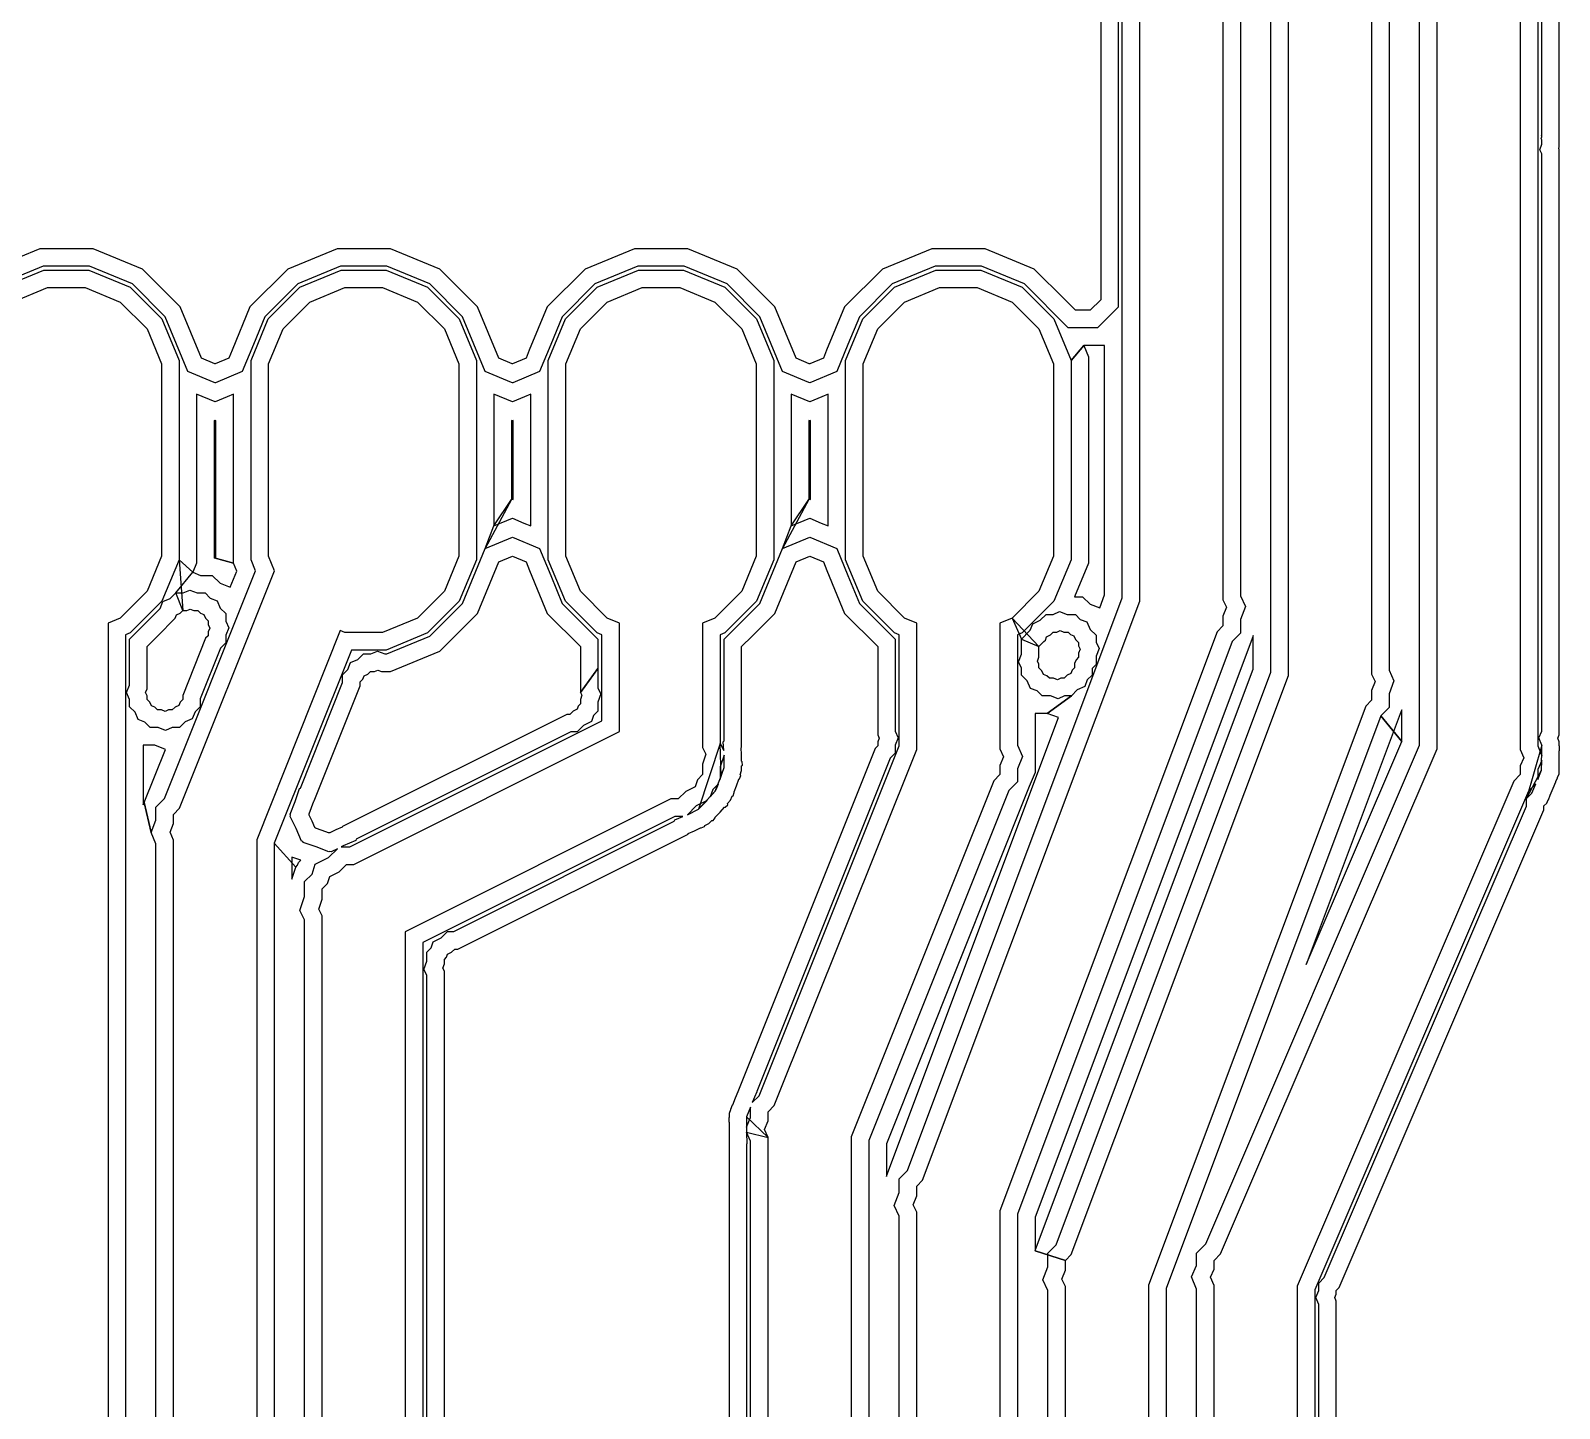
# Model space of a CAD drawing. Extents: x -122 to 0, y 0 to 97.
# Drawn here: x -60.63 to -47.57, y 27.46 to 39.23 of the extents above; entities that cross this region are included whole.
import ezdxf

# ---------------------------------------------------------------- set-up
doc = ezdxf.new("R2010")
doc.units = 0
doc.layers.add('milling', color=1, linetype='CONTINUOUS')

msp = doc.modelspace()

# ---------------------------------------------------------------- linework, layer by layer
at = {"layer": 'milling'}
for p, q in [((-48.7655, 33.1236), (-48.7655, 50.0613)), ((-48.6155, 33.0931), (-48.6155, 50.0919)), ((-47.9044, 50.0964), (-47.9044, 33.0885)), ((-47.7544, 50.0676), (-47.7544, 33.1173)), ((-47.7211, 38.3373), (-47.7211, 49.9408)), ((-47.5711, 38.2356), (-47.5711, 49.9717)), ((-50.0355, 33.7466), (-50.0355, 49.4106)), ((-49.8855, 33.7195), (-49.8855, 49.446)), ((-49.1744, 49.4723), (-49.1744, 33.7321)), ((-49.0244, 49.4479), (-49.0244, 33.7644)), ((-51.1555, 34.3545), (-51.1555, 48.7476)), ((-50.4444, 48.7476), (-50.4444, 34.3671)), ((-51.3055, 34.3816), (-51.3055, 48.6855)), ((-50.2944, 48.6855), (-50.2944, 34.3994)), ((-51.4887, 48.4833), (-51.4887, 36.9293)), ((-51.3387, 48.4211), (-51.3387, 36.8672)), ((-47.7265, 38.3078), (-47.7211, 38.3207)), ((-47.7211, 38.2948), (-47.7265, 38.3078)), ((-47.7218, 38.3366), (-47.7211, 38.3373)), ((-47.7211, 38.327), (-47.7218, 38.3366)), ((-47.7211, 38.3207), (-47.7211, 38.327)), ((-47.7211, 38.2601), (-47.7211, 38.2948)), ((-47.7378, 38.2102), (-47.7211, 38.2601)), ((-47.7211, 38.1768), (-47.7378, 38.2102)), ((-47.7211, 33.244), (-47.7211, 38.1768)), ((-47.5758, 38.2216), (-47.5711, 38.2356)), ((-47.5711, 38.2123), (-47.5758, 38.2216)), ((-47.5711, 33.2131), (-47.5711, 38.2123)), ((-60.5528, 37.3663), (-60.974, 37.1919)), ((-60.097, 37.3663), (-60.5528, 37.3663)), ((-59.6758, 37.1919), (-60.097, 37.3663)), ((-58.0128, 37.3663), (-58.434, 37.1919)), ((-57.557, 37.3663), (-58.0128, 37.3663)), ((-57.1358, 37.1919), (-57.557, 37.3663)), ((-55.4728, 37.3663), (-55.894, 37.1919)), ((-55.017, 37.3663), (-55.4728, 37.3663)), ((-54.5958, 37.1919), (-55.017, 37.3663)), ((-52.9328, 37.3663), (-53.354, 37.1919)), ((-52.4771, 37.3663), (-52.9328, 37.3663)), ((-52.0558, 37.1919), (-52.4771, 37.3663)), ((-60.5229, 37.2163), (-60.8891, 37.0647)), ((-60.8703, 37.0365), (-60.5165, 37.1831)), ((-60.1269, 37.2163), (-60.5229, 37.2163)), ((-60.5165, 37.1831), (-60.1334, 37.1831)), ((-60.1334, 37.1831), (-59.7796, 37.0365)), ((-59.7607, 37.0647), (-60.1269, 37.2163)), ((-59.3533, 36.8694), (-59.6758, 37.1919)), ((-58.434, 37.1919), (-58.7565, 36.8694)), ((-57.9829, 37.2163), (-58.3491, 37.0646)), ((-58.3303, 37.0365), (-57.9765, 37.1831)), ((-57.5869, 37.2163), (-57.9829, 37.2163)), ((-57.9765, 37.1831), (-57.5934, 37.1831)), ((-57.5934, 37.1831), (-57.2396, 37.0365)), ((-57.2207, 37.0646), (-57.5869, 37.2163)), ((-56.8133, 36.8694), (-57.1358, 37.1919)), ((-55.894, 37.1919), (-56.2165, 36.8694)), ((-55.4429, 37.2163), (-55.8091, 37.0646)), ((-55.7903, 37.0365), (-55.4365, 37.1831)), ((-55.0469, 37.2163), (-55.4429, 37.2163)), ((-55.4365, 37.1831), (-55.0534, 37.1831)), ((-55.0534, 37.1831), (-54.6996, 37.0365)), ((-54.6807, 37.0646), (-55.0469, 37.2163)), ((-54.2733, 36.8694), (-54.5958, 37.1919)), ((-53.354, 37.1919), (-53.6765, 36.8694)), ((-52.9029, 37.2163), (-53.2691, 37.0646)), ((-53.2503, 37.0365), (-52.8965, 37.1831)), ((-52.5069, 37.2163), (-52.9029, 37.2163)), ((-52.8965, 37.1831), (-52.5134, 37.1831)), ((-52.5134, 37.1831), (-52.1596, 37.0365)), ((-52.1407, 37.0646), (-52.5069, 37.2163)), ((-51.7934, 36.9294), (-52.0558, 37.1919)), ((-60.7854, 36.9094), (-60.4867, 37.0331)), ((-60.4867, 37.0331), (-60.1632, 37.0331)), ((-60.1632, 37.0331), (-59.8645, 36.9094)), ((-59.7796, 37.0365), (-59.5088, 36.7657)), ((-59.4806, 36.7845), (-59.7607, 37.0647)), ((-58.3491, 37.0646), (-58.6292, 36.7846)), ((-58.6011, 36.7657), (-58.3303, 37.0365)), ((-58.2454, 36.9094), (-57.9467, 37.0331)), ((-57.9467, 37.0331), (-57.6232, 37.0331)), ((-57.6232, 37.0331), (-57.3245, 36.9094)), ((-57.2396, 37.0365), (-56.9688, 36.7657)), ((-56.9406, 36.7845), (-57.2207, 37.0646)), ((-55.8091, 37.0646), (-56.0892, 36.7845)), ((-56.0611, 36.7657), (-55.7903, 37.0365)), ((-55.7054, 36.9094), (-55.4067, 37.0331)), ((-55.4067, 37.0331), (-55.0832, 37.0331)), ((-55.0832, 37.0331), (-54.7845, 36.9094)), ((-54.6996, 37.0365), (-54.4288, 36.7657)), ((-54.4006, 36.7845), (-54.6807, 37.0646)), ((-53.2691, 37.0646), (-53.5492, 36.7845)), ((-53.5211, 36.7657), (-53.2503, 37.0365)), ((-53.1654, 36.9094), (-52.8667, 37.0331)), ((-52.8667, 37.0331), (-52.5432, 37.0331)), ((-52.5432, 37.0331), (-52.2445, 36.9094)), ((-52.1596, 37.0365), (-51.8888, 36.7657)), ((-51.7664, 36.6901), (-52.1407, 37.0646)), ((-59.8645, 36.9094), (-59.6359, 36.6808)), ((-59.1715, 36.4302), (-59.3533, 36.8694)), ((-58.7565, 36.8694), (-58.9101, 36.4984)), ((-58.474, 36.6808), (-58.2454, 36.9094)), ((-57.3245, 36.9094), (-57.0959, 36.6808)), ((-56.6315, 36.4302), (-56.8133, 36.8694)), ((-56.2165, 36.8694), (-56.3701, 36.4984)), ((-55.934, 36.6808), (-55.7054, 36.9094)), ((-54.7845, 36.9094), (-54.5559, 36.6808)), ((-54.0915, 36.4302), (-54.2733, 36.8694)), ((-53.6765, 36.8694), (-53.8301, 36.4984)), ((-53.394, 36.6808), (-53.1654, 36.9094)), ((-52.2445, 36.9094), (-52.0159, 36.6808)), ((-51.7934, 36.9293), (-51.7934, 36.9294)), ((-51.7042, 36.8401), (-51.7934, 36.9293)), ((-51.5779, 36.8401), (-51.7042, 36.8401)), ((-51.4887, 36.9293), (-51.5779, 36.8401)), ((-51.3387, 36.8671), (-51.5133, 36.6927)), ((-51.3387, 36.8672), (-51.3387, 36.8671)), ((-59.5088, 36.7657), (-59.3622, 36.4119)), ((-59.2863, 36.3154), (-59.4806, 36.7845)), ((-58.7477, 36.4119), (-58.6011, 36.7657)), ((-58.6292, 36.7846), (-58.7276, 36.5469)), ((-56.9688, 36.7657), (-56.8222, 36.4119)), ((-56.7463, 36.3154), (-56.9406, 36.7845)), ((-56.2077, 36.4119), (-56.0611, 36.7657)), ((-56.0892, 36.7845), (-56.1876, 36.5469)), ((-54.4288, 36.7657), (-54.2822, 36.4119)), ((-54.2063, 36.3154), (-54.4006, 36.7845)), ((-53.6677, 36.4119), (-53.5211, 36.7657)), ((-53.5492, 36.7845), (-53.6476, 36.5469)), ((-51.8888, 36.7657), (-51.7422, 36.4119)), ((-59.6359, 36.6808), (-59.5122, 36.3821)), ((-58.5977, 36.3821), (-58.474, 36.6808)), ((-57.0959, 36.6808), (-56.9722, 36.3821)), ((-56.0577, 36.3821), (-55.934, 36.6808)), ((-54.5559, 36.6808), (-54.4322, 36.3821)), ((-53.5177, 36.3821), (-53.394, 36.6808)), ((-52.0159, 36.6808), (-51.8922, 36.3821)), ((-51.7663, 36.6901), (-51.7664, 36.6901)), ((-51.5158, 36.6901), (-51.7663, 36.6901)), ((-51.5133, 36.6927), (-51.5158, 36.6901)), ((-58.9101, 36.4984), (-58.9382, 36.4302)), ((-58.7276, 36.5469), (-58.8234, 36.3154)), ((-56.3701, 36.4984), (-56.3982, 36.4302)), ((-56.1876, 36.5469), (-56.2834, 36.3154)), ((-53.8301, 36.4984), (-53.8582, 36.4302)), ((-53.6476, 36.5469), (-53.7434, 36.3154)), ((-51.7422, 36.4119), (-51.633, 36.5401)), ((-51.633, 36.5401), (-51.7422, 36.4119)), ((-51.633, 36.5401), (-51.5922, 36.4417)), ((-51.4555, 36.5401), (-51.633, 36.5401)), ((-51.5922, 36.4417), (-51.5922, 34.6782)), ((-51.4555, 34.4088), (-51.4555, 36.5401)), ((-59.5122, 36.3821), (-59.5122, 34.7378)), ((-59.3622, 36.4119), (-59.3622, 34.708)), ((-59.0611, 36.2222), (-59.2863, 36.3154)), ((-59.058, 36.3833), (-59.1715, 36.4302)), ((-59.0548, 36.382), (-59.058, 36.3833)), ((-59.0536, 36.3826), (-59.0548, 36.382)), ((-58.9382, 36.4302), (-59.0536, 36.3826)), ((-58.8234, 36.3154), (-59.0523, 36.2207)), ((-58.7477, 34.708), (-58.7477, 36.4119)), ((-58.5977, 34.7378), (-58.5977, 36.3821)), ((-56.9722, 36.3821), (-56.9722, 34.7378)), ((-56.8222, 36.4119), (-56.8222, 34.708)), ((-56.5211, 36.2222), (-56.7463, 36.3154)), ((-56.518, 36.3833), (-56.6315, 36.4302)), ((-56.5148, 36.382), (-56.518, 36.3833)), ((-56.5136, 36.3826), (-56.5148, 36.382)), ((-56.3982, 36.4302), (-56.5136, 36.3826)), ((-56.2834, 36.3154), (-56.5123, 36.2207)), ((-56.2077, 34.708), (-56.2077, 36.4119)), ((-56.0577, 34.7378), (-56.0577, 36.3821)), ((-54.4322, 36.3821), (-54.4322, 34.7378)), ((-54.2822, 36.4119), (-54.2822, 34.708)), ((-53.981, 36.2222), (-54.2063, 36.3154)), ((-53.978, 36.3833), (-54.0915, 36.4302)), ((-53.9748, 36.382), (-53.978, 36.3833)), ((-53.9736, 36.3826), (-53.9748, 36.382)), ((-53.8582, 36.4302), (-53.9736, 36.3826)), ((-53.7434, 36.3154), (-53.9723, 36.2207)), ((-53.6677, 34.708), (-53.6677, 36.4119)), ((-53.5177, 34.7378), (-53.5177, 36.3821)), ((-51.8922, 36.3821), (-51.8922, 34.7378)), ((-51.7422, 36.4119), (-51.7422, 34.708)), ((-59.0548, 36.2196), (-59.0611, 36.2222)), ((-59.0523, 36.2207), (-59.0548, 36.2196)), ((-56.5148, 36.2196), (-56.5211, 36.2222)), ((-56.5123, 36.2207), (-56.5148, 36.2196)), ((-53.9748, 36.2196), (-53.981, 36.2222)), ((-53.9723, 36.2207), (-53.9748, 36.2196)), ((-59.0549, 36.0572), (-59.2122, 36.1224)), ((-59.2122, 36.1224), (-59.2122, 34.6782)), ((-59.0548, 36.0573), (-59.0549, 36.0572)), ((-59.0547, 36.0572), (-59.0548, 36.0573)), ((-58.9507, 36.1004), (-59.0547, 36.0572)), ((-58.8977, 36.1223), (-58.9507, 36.1004)), ((-58.8977, 34.6782), (-58.8977, 36.1223)), ((-56.5149, 36.0572), (-56.6722, 36.1224)), ((-56.6722, 36.1224), (-56.6722, 34.9974)), ((-56.5148, 36.0572), (-56.5149, 36.0572)), ((-56.5147, 36.0572), (-56.5148, 36.0572)), ((-56.4107, 36.1004), (-56.5147, 36.0572)), ((-56.3577, 36.1223), (-56.4107, 36.1004)), ((-56.3577, 34.9975), (-56.3577, 36.1223)), ((-53.9749, 36.0572), (-54.1322, 36.1224)), ((-54.1322, 36.1224), (-54.1322, 34.9974)), ((-53.9748, 36.0572), (-53.9749, 36.0572)), ((-53.9747, 36.0572), (-53.9748, 36.0572)), ((-53.8707, 36.1004), (-53.9747, 36.0572)), ((-53.8177, 36.1223), (-53.8707, 36.1004)), ((-53.8177, 34.9975), (-53.8177, 36.1223)), ((-59.0549, 35.8949), (-59.0622, 35.898)), ((-59.0622, 35.898), (-59.0622, 34.725)), ((-59.0548, 35.895), (-59.0549, 35.8949)), ((-59.0547, 35.8949), (-59.0548, 35.895)), ((-59.0477, 35.8979), (-59.0547, 35.8949)), ((-59.0477, 34.725), (-59.0477, 35.8979)), ((-56.5149, 35.8949), (-56.5222, 35.898)), ((-56.5222, 35.898), (-56.5222, 35.2218)), ((-56.5148, 35.8949), (-56.5149, 35.8949)), ((-56.5147, 35.8949), (-56.5148, 35.8949)), ((-56.5077, 35.8979), (-56.5147, 35.8949)), ((-56.5077, 35.2219), (-56.5077, 35.8979)), ((-53.9749, 35.8949), (-53.9822, 35.898)), ((-53.9822, 35.898), (-53.9822, 35.2218)), ((-53.9748, 35.8949), (-53.9749, 35.8949)), ((-53.9747, 35.8949), (-53.9748, 35.8949)), ((-53.9677, 35.8979), (-53.9747, 35.8949)), ((-53.9677, 35.2219), (-53.9677, 35.8979)), ((-56.5222, 35.2218), (-56.7463, 34.8044)), ((-56.6722, 34.9974), (-56.5222, 35.2218)), ((-56.5222, 35.2218), (-56.5149, 35.2249)), ((-56.5222, 35.2218), (-56.5222, 35.2218)), ((-56.5149, 35.2249), (-56.5148, 35.2249)), ((-56.5148, 35.2249), (-56.5147, 35.2249)), ((-56.5147, 35.2249), (-56.5077, 35.2219)), ((-53.9822, 35.2218), (-54.2063, 34.8044)), ((-54.1322, 34.9974), (-53.9822, 35.2218)), ((-53.9822, 35.2218), (-53.9749, 35.2249)), ((-53.9822, 35.2218), (-53.9822, 35.2218)), ((-53.9749, 35.2249), (-53.9748, 35.2248)), ((-53.9748, 35.2248), (-53.9747, 35.2249)), ((-53.9747, 35.2249), (-53.9677, 35.2219)), ((-56.6722, 34.9974), (-56.5149, 35.0626)), ((-56.5149, 35.0626), (-56.5148, 35.0626)), ((-56.5148, 35.0626), (-56.5147, 35.0626)), ((-56.5147, 35.0626), (-56.4161, 35.0217)), ((-56.4161, 35.0217), (-56.3577, 34.9975)), ((-54.1322, 34.9974), (-53.9749, 35.0626)), ((-53.9749, 35.0626), (-53.9748, 35.0625)), ((-53.9748, 35.0625), (-53.9747, 35.0626)), ((-53.9747, 35.0626), (-53.8761, 35.0217)), ((-53.8761, 35.0217), (-53.8177, 34.9975)), ((-56.7463, 34.8044), (-56.6722, 34.9974)), ((-56.7463, 34.8044), (-56.5149, 34.9002)), ((-56.5149, 34.9002), (-56.2834, 34.8044)), ((-54.2063, 34.8044), (-54.1322, 34.9974)), ((-54.2063, 34.8044), (-53.9749, 34.9002)), ((-53.9749, 34.9002), (-53.7434, 34.8044)), ((-56.9406, 34.3353), (-56.7463, 34.8044)), ((-56.2834, 34.8044), (-56.1876, 34.5729)), ((-54.4005, 34.3353), (-54.2063, 34.8044)), ((-53.7434, 34.8044), (-53.6476, 34.5729)), ((-59.5122, 34.7378), (-59.6359, 34.4391)), ((-59.3622, 34.708), (-59.5088, 34.3542)), ((-59.4857, 32.6691), (-58.7082, 34.6129)), ((-59.3622, 34.708), (-59.3288, 34.275)), ((-59.2442, 34.6012), (-59.3622, 34.708)), ((-59.358, 32.5848), (-58.5463, 34.6139)), ((-59.2122, 34.6782), (-59.2442, 34.6012)), ((-58.8977, 34.6782), (-59.0622, 34.725)), ((-59.0622, 34.725), (-59.0477, 34.725)), ((-59.0622, 34.725), (-58.8977, 34.6782)), ((-58.8702, 34.6119), (-58.8977, 34.6782)), ((-58.8977, 34.6782), (-58.8977, 34.6782)), ((-58.7082, 34.6129), (-58.7477, 34.708)), ((-58.5463, 34.6139), (-58.5977, 34.7378)), ((-56.9722, 34.7378), (-57.0959, 34.4391)), ((-56.8222, 34.708), (-56.9688, 34.3542)), ((-56.8133, 34.2504), (-56.6315, 34.6896)), ((-56.6315, 34.6896), (-56.5149, 34.7378)), ((-56.5149, 34.7378), (-56.3982, 34.6896)), ((-56.3982, 34.6896), (-56.3685, 34.6177)), ((-56.3685, 34.6177), (-56.2164, 34.2503)), ((-56.0611, 34.3542), (-56.2077, 34.708)), ((-55.934, 34.4391), (-56.0577, 34.7378)), ((-54.4322, 34.7378), (-54.5559, 34.4391)), ((-54.2822, 34.708), (-54.4288, 34.3542)), ((-54.2733, 34.2504), (-54.0915, 34.6896)), ((-54.0915, 34.6896), (-53.9749, 34.7378)), ((-53.9749, 34.7378), (-53.8582, 34.6896)), ((-53.8582, 34.6896), (-53.8285, 34.6177)), ((-53.8285, 34.6177), (-53.6765, 34.2504)), ((-53.5211, 34.3542), (-53.6677, 34.708)), ((-53.6677, 34.708), (-53.6677, 34.708)), ((-53.394, 34.4391), (-53.5177, 34.7378)), ((-51.8922, 34.7378), (-52.0159, 34.4391)), ((-51.7422, 34.708), (-51.8888, 34.3542)), ((-51.5922, 34.6782), (-51.7113, 34.3909)), ((-59.3909, 34.425), (-59.2442, 34.6012)), ((-59.2442, 34.6012), (-59.1786, 34.575)), ((-59.1786, 34.575), (-59.0783, 34.575)), ((-59.0783, 34.575), (-59.0116, 34.5082)), ((-59.0116, 34.5082), (-58.9254, 34.4737)), ((-58.9254, 34.4737), (-58.8702, 34.6119)), ((-56.1876, 34.5729), (-56.0892, 34.3352)), ((-53.6476, 34.5729), (-53.5492, 34.3352)), ((-59.6359, 34.4391), (-59.8645, 34.2105)), ((-59.5088, 34.3542), (-59.7796, 34.0834)), ((-59.5233, 34.2925), (-59.4999, 34.3512)), ((-59.4999, 34.3512), (-59.4382, 34.3776)), ((-59.4382, 34.3776), (-59.3909, 34.425)), ((-59.3288, 34.275), (-59.3909, 34.425)), ((-59.3909, 34.425), (-59.3277, 34.425)), ((-59.3909, 34.425), (-59.3909, 34.425)), ((-59.3277, 34.425), (-59.2697, 34.4499)), ((-59.2697, 34.4499), (-59.2074, 34.425)), ((-59.2074, 34.425), (-59.1404, 34.425)), ((-59.1404, 34.425), (-59.0958, 34.3803)), ((-59.0958, 34.3803), (-59.0371, 34.3569)), ((-59.0371, 34.3569), (-59.0107, 34.2952)), ((-57.0959, 34.4391), (-57.3245, 34.2105)), ((-56.9688, 34.3542), (-57.2396, 34.0834)), ((-55.7903, 34.0834), (-56.0611, 34.3542)), ((-55.7054, 34.2105), (-55.934, 34.4391)), ((-54.5559, 34.4391), (-54.7845, 34.2105)), ((-54.4288, 34.3542), (-54.6996, 34.0834)), ((-53.2503, 34.0834), (-53.5211, 34.3542)), ((-53.1654, 34.2105), (-53.394, 34.4391)), ((-53.1398, 29.4901), (-51.3055, 34.3816)), ((-53.0108, 29.4069), (-51.1555, 34.3545)), ((-52.0159, 34.4391), (-52.2445, 34.2105)), ((-51.8888, 34.3542), (-52.1596, 34.0834)), ((-51.7113, 34.3909), (-51.6433, 34.391)), ((-51.6433, 34.391), (-51.5799, 34.3277)), ((-51.4975, 34.2968), (-51.4555, 34.4088)), ((-50.4444, 34.3671), (-50.4153, 34.3031)), ((-50.2944, 34.3994), (-50.2531, 34.3086)), ((-59.609, 34.2069), (-59.5233, 34.2925)), ((-59.3955, 34.2083), (-59.3837, 34.2378)), ((-59.3837, 34.2378), (-59.3527, 34.251)), ((-59.3527, 34.251), (-59.3288, 34.275)), ((-59.3288, 34.275), (-59.2968, 34.275)), ((-59.2968, 34.275), (-59.2677, 34.2875)), ((-59.2677, 34.2875), (-59.2364, 34.275)), ((-59.2364, 34.275), (-59.2025, 34.275)), ((-59.2025, 34.275), (-59.18, 34.2524)), ((-59.18, 34.2524), (-59.1505, 34.2407)), ((-59.1505, 34.2407), (-59.1373, 34.2097)), ((-59.0107, 34.2952), (-58.9633, 34.2479)), ((-58.9633, 34.2479), (-58.9633, 34.1847)), ((-57.2207, 34.0552), (-56.9406, 34.3353)), ((-57.1358, 33.9279), (-56.8133, 34.2504)), ((-56.2164, 34.2503), (-55.9337, 33.9677)), ((-56.0892, 34.3352), (-55.7837, 34.0298)), ((-54.529, 34.2069), (-54.4005, 34.3353)), ((-54.4669, 34.0569), (-54.2733, 34.2504)), ((-53.6765, 34.2504), (-53.3937, 33.9677)), ((-53.5492, 34.3352), (-53.2437, 34.0298)), ((-52.0053, 34.1908), (-51.9558, 34.2405)), ((-51.9558, 34.2405), (-51.8959, 34.2406)), ((-51.8959, 34.2406), (-51.8414, 34.2654)), ((-51.8414, 34.2654), (-51.7756, 34.2408)), ((-51.7756, 34.2408), (-51.7052, 34.2409)), ((-51.7052, 34.2409), (-51.6628, 34.1986)), ((-51.5799, 34.3277), (-51.4975, 34.2968)), ((-50.4153, 34.3031), (-50.4444, 34.2254)), ((-50.4444, 34.2254), (-50.4444, 34.1426)), ((-50.2531, 34.3086), (-50.2944, 34.1984)), ((-59.8645, 34.2105), (-59.9694, 34.1671)), ((-59.9694, 34.1671), (-59.9694, 18.9026)), ((-59.7861, 34.0298), (-59.609, 34.2069)), ((-59.5469, 34.0569), (-59.3955, 34.2083)), ((-59.1373, 34.2097), (-59.1133, 34.1858)), ((-59.1133, 34.1858), (-59.1133, 34.1538)), ((-59.1133, 34.1538), (-59.1008, 34.1247)), ((-59.1008, 34.1247), (-59.1133, 34.0934)), ((-59.1133, 34.0934), (-59.1133, 34.0595)), ((-58.9633, 34.1847), (-58.9384, 34.1267)), ((-58.9384, 34.1267), (-58.9633, 34.0644)), ((-57.9849, 34.1027), (-58.6994, 32.3164)), ((-57.9467, 34.0868), (-57.9849, 34.1027)), ((-57.3245, 34.2105), (-57.6232, 34.0868)), ((-55.6005, 34.1671), (-55.7054, 34.2105)), ((-55.6005, 33.2397), (-55.6005, 34.1671)), ((-54.7845, 34.2105), (-54.8894, 34.1671)), ((-54.8894, 34.1671), (-54.8894, 33.1039)), ((-54.7061, 34.0298), (-54.529, 34.2069)), ((-53.0605, 34.1671), (-53.1654, 34.2105)), ((-53.0605, 33.0885), (-53.0605, 34.1671)), ((-52.2445, 34.2105), (-52.3494, 34.1671)), ((-52.3494, 34.1671), (-52.3494, 33.093)), ((-50.4941, 34.093), (-52.3494, 29.1454)), ((-52.2445, 34.2105), (-52.1663, 34.0294)), ((-52.0162, 33.9675), (-52.2445, 34.2105)), ((-52.1661, 34.0298), (-52.0956, 34.1002)), ((-52.0956, 34.1002), (-52.0903, 34.1056)), ((-52.0903, 34.1056), (-52.0693, 34.1617)), ((-52.0693, 34.1617), (-52.0053, 34.1908)), ((-51.9183, 34.0656), (-51.8934, 34.0906)), ((-51.8934, 34.0906), (-51.8633, 34.0906)), ((-51.8633, 34.0906), (-51.8358, 34.1032)), ((-51.8358, 34.1032), (-51.8025, 34.0907)), ((-51.8025, 34.0907), (-51.7671, 34.0908)), ((-51.7671, 34.0908), (-51.7458, 34.0695)), ((-51.6628, 34.1986), (-51.6067, 34.1776)), ((-51.6067, 34.1776), (-51.5776, 34.1136)), ((-51.5776, 34.1136), (-51.5279, 34.0641)), ((-50.4444, 34.1426), (-50.4941, 34.093)), ((-50.2944, 34.1984), (-50.2944, 34.0805)), ((-59.7796, 34.0834), (-59.8194, 34.067)), ((-59.8194, 34.067), (-59.8194, 20.9888)), ((-59.7861, 33.6357), (-59.7861, 34.0298)), ((-59.6361, 33.9677), (-59.5469, 34.0569)), ((-59.6361, 33.6067), (-59.6361, 33.9677)), ((-59.1359, 34.037), (-59.3314, 33.5481)), ((-59.1133, 34.0595), (-59.1359, 34.037)), ((-58.9633, 33.9974), (-59.008, 33.9528)), ((-58.9633, 34.0644), (-58.9633, 33.9974)), ((-57.6232, 34.0868), (-57.9467, 34.0868)), ((-57.2396, 34.0834), (-57.5934, 33.9368)), ((-57.5869, 33.9035), (-57.2207, 34.0552)), ((-55.9337, 33.9677), (-55.9337, 33.8414)), ((-55.7505, 34.067), (-55.7903, 34.0834)), ((-55.7837, 34.0298), (-55.7837, 33.7793)), ((-55.7505, 33.3324), (-55.7505, 34.067)), ((-54.6996, 34.0834), (-54.7394, 34.067)), ((-54.7394, 34.067), (-54.7394, 33.1393)), ((-54.7061, 33.1621), (-54.7061, 34.0298)), ((-54.5561, 33.9677), (-54.4669, 34.0569)), ((-54.5561, 33.1061), (-54.5561, 33.9677)), ((-53.3937, 33.9677), (-53.3937, 33.8414)), ((-53.2105, 34.067), (-53.2503, 34.0834)), ((-53.2437, 34.0298), (-53.2437, 33.7793)), ((-53.2105, 33.1173), (-53.2105, 34.067)), ((-52.1596, 34.0834), (-52.1994, 34.067)), ((-52.1994, 34.067), (-52.1994, 33.1237)), ((-50.3651, 34.0098), (-52.1994, 29.1183)), ((-52.1663, 34.0294), (-52.1661, 34.0296)), ((-52.1661, 33.9047), (-52.1663, 34.0294)), ((-52.1663, 34.0294), (-52.0162, 33.9675)), ((-52.1661, 34.0296), (-52.1661, 34.0298)), ((-50.1904, 34.0485), (-52.0494, 29.0911)), ((-52.0162, 33.9675), (-52.0161, 33.9676)), ((-52.0161, 33.905), (-52.0162, 33.9675)), ((-52.0162, 33.9675), (-52.0162, 33.9675)), ((-52.0161, 33.9677), (-51.9746, 34.0091)), ((-52.0161, 33.9676), (-52.0161, 33.9677)), ((-51.9746, 34.0091), (-51.9612, 34.0226)), ((-51.9612, 34.0226), (-51.9506, 34.0509)), ((-51.9506, 34.0509), (-51.9183, 34.0656)), ((-51.7458, 34.0695), (-51.7175, 34.0589)), ((-51.7175, 34.0589), (-51.7028, 34.0266)), ((-51.7028, 34.0266), (-51.6778, 34.0017)), ((-51.6778, 34.0017), (-51.6778, 33.9716)), ((-51.6778, 33.9716), (-51.6652, 33.9441)), ((-51.5279, 34.0641), (-51.5278, 34.0042)), ((-51.5278, 34.0042), (-51.503, 33.9497)), ((-50.2944, 34.0805), (-50.3651, 34.0098)), ((-50.1855, 34.0605), (-50.1904, 34.0485)), ((-50.1855, 33.7738), (-50.1855, 34.0605)), ((-59.008, 33.9528), (-59.1814, 33.5192)), ((-57.8897, 33.9368), (-58.5494, 32.2876)), ((-57.9201, 33.7711), (-57.8967, 33.8297)), ((-57.8967, 33.8297), (-57.8351, 33.856)), ((-57.5934, 33.9368), (-57.8897, 33.9368)), ((-57.8351, 33.856), (-57.7877, 33.9035)), ((-57.7877, 33.9035), (-57.7244, 33.9035)), ((-57.7244, 33.9035), (-57.6665, 33.9284)), ((-57.6665, 33.9284), (-57.6043, 33.9035)), ((-57.6043, 33.9035), (-57.5869, 33.9035)), ((-57.557, 33.7535), (-57.1358, 33.9279)), ((-55.9337, 33.8414), (-55.9337, 33.5756)), ((-53.3937, 33.8414), (-53.3937, 33.213)), ((-52.1908, 33.837), (-52.1661, 33.903)), ((-52.1661, 33.7828), (-52.1908, 33.837)), ((-52.1661, 33.903), (-52.1661, 33.9047)), ((-52.0286, 33.8426), (-52.0161, 33.876)), ((-52.0161, 33.8152), (-52.0286, 33.8426)), ((-52.0161, 33.876), (-52.0161, 33.905)), ((-51.6989, 33.8541), (-51.7114, 33.8207)), ((-51.6776, 33.8754), (-51.6989, 33.8541)), ((-51.6652, 33.9441), (-51.6777, 33.9108)), ((-51.6777, 33.9108), (-51.6776, 33.8754)), ((-51.503, 33.9497), (-51.5276, 33.8839)), ((-51.5276, 33.8839), (-51.5275, 33.8135)), ((-57.9648, 33.7264), (-57.9201, 33.7711)), ((-57.9648, 33.6593), (-57.9648, 33.7264)), ((-57.7922, 33.6868), (-57.7805, 33.7163)), ((-57.7805, 33.7163), (-57.7496, 33.7295)), ((-57.7496, 33.7295), (-57.7256, 33.7535)), ((-57.7256, 33.7535), (-57.6935, 33.7535)), ((-57.6935, 33.7535), (-57.6645, 33.766)), ((-57.6645, 33.766), (-57.6333, 33.7535)), ((-57.6333, 33.7535), (-57.557, 33.7535)), ((-55.7837, 33.7793), (-55.9337, 33.5756)), ((-55.9337, 33.5756), (-55.7837, 33.7793)), ((-55.7837, 33.7793), (-55.7837, 33.6111)), ((-53.2437, 33.7793), (-53.2437, 33.2439)), ((-52.1661, 33.7231), (-52.1661, 33.7828)), ((-52.1163, 33.6734), (-52.1661, 33.7231)), ((-52.0445, 28.8164), (-50.1855, 33.7738)), ((-52.0161, 33.7852), (-52.0161, 33.8152)), ((-51.991, 33.7602), (-52.0161, 33.7852)), ((-51.9763, 33.7278), (-51.991, 33.7602)), ((-51.9481, 33.7173), (-51.9763, 33.7278)), ((-51.9269, 33.696), (-51.9481, 33.7173)), ((-51.8697, 28.8551), (-50.0355, 33.7466)), ((-51.7756, 33.7211), (-51.8006, 33.696)), ((-51.7432, 33.7358), (-51.7756, 33.7211)), ((-51.7327, 33.764), (-51.7432, 33.7358)), ((-51.7408, 28.7719), (-49.8855, 33.7195)), ((-51.7114, 33.7852), (-51.7327, 33.764)), ((-51.7114, 33.8207), (-51.7114, 33.7852)), ((-51.5614, 33.7231), (-51.6036, 33.681)), ((-51.5275, 33.8135), (-51.5614, 33.7795)), ((-51.5614, 33.7795), (-51.5614, 33.7231)), ((-49.1744, 33.7321), (-49.1453, 33.6681)), ((-49.0244, 33.7644), (-48.9831, 33.6736)), ((-59.811, 33.5734), (-59.7861, 33.6357)), ((-59.7861, 33.5154), (-59.811, 33.5734)), ((-59.6486, 33.5754), (-59.6361, 33.6067)), ((-59.6361, 33.5463), (-59.6486, 33.5754)), ((-58.3253, 32.7581), (-57.9648, 33.6593)), ((-58.2072, 32.6494), (-57.8148, 33.6304)), ((-57.8148, 33.6643), (-57.7922, 33.6868)), ((-57.8148, 33.6304), (-57.8148, 33.6643)), ((-55.9337, 33.5756), (-55.9216, 33.5515)), ((-55.7837, 33.6111), (-55.7596, 33.563)), ((-52.0871, 33.6091), (-52.1163, 33.6734)), ((-52.0311, 33.5882), (-52.0871, 33.6091)), ((-51.989, 33.546), (-52.0311, 33.5882)), ((-51.8914, 33.696), (-51.9269, 33.696)), ((-51.858, 33.6835), (-51.8914, 33.696)), ((-51.8306, 33.696), (-51.858, 33.6835)), ((-51.8006, 33.696), (-51.8306, 33.696)), ((-51.6888, 33.5958), (-51.7385, 33.546)), ((-51.6245, 33.625), (-51.6888, 33.5958)), ((-51.6036, 33.681), (-51.6245, 33.625)), ((-49.1453, 33.6681), (-49.1744, 33.5904)), ((-49.1744, 33.5904), (-49.1744, 33.5076)), ((-48.9831, 33.6736), (-49.0244, 33.5634)), ((-59.7861, 33.4522), (-59.7861, 33.5154)), ((-59.7387, 33.4049), (-59.7861, 33.4522)), ((-59.6361, 33.5143), (-59.6361, 33.5463)), ((-59.6121, 33.4904), (-59.6361, 33.5143)), ((-59.5989, 33.4594), (-59.6121, 33.4904)), ((-59.5694, 33.4477), (-59.5989, 33.4594)), ((-59.5469, 33.4251), (-59.5694, 33.4477)), ((-59.3967, 33.4491), (-59.4206, 33.4251)), ((-59.3657, 33.4623), (-59.3967, 33.4491)), ((-59.3539, 33.4918), (-59.3657, 33.4623)), ((-59.3314, 33.5143), (-59.3539, 33.4918)), ((-59.3314, 33.5481), (-59.3314, 33.5143)), ((-59.1814, 33.4522), (-59.2261, 33.4076)), ((-59.1814, 33.5192), (-59.1814, 33.4522)), ((-55.953, 33.4574), (-55.9615, 33.4317)), ((-55.9337, 33.4766), (-55.953, 33.4574)), ((-55.9216, 33.5515), (-55.9337, 33.5152)), ((-55.9337, 33.5152), (-55.9337, 33.4766)), ((-55.7596, 33.563), (-55.7837, 33.4907)), ((-55.7837, 33.4907), (-55.7837, 33.4145)), ((-51.9185, 33.546), (-51.989, 33.546)), ((-51.7385, 33.546), (-51.9458, 33.396)), ((-51.9458, 33.396), (-51.7385, 33.546)), ((-51.8524, 33.5213), (-51.9185, 33.546)), ((-51.7982, 33.546), (-51.8524, 33.5213)), ((-51.7385, 33.546), (-51.7982, 33.546)), ((-49.2241, 33.458), (-51.0794, 28.5104)), ((-49.1744, 33.5076), (-49.2241, 33.458)), ((-49.0244, 33.4455), (-49.0952, 33.3748)), ((-49.0244, 33.5634), (-49.0244, 33.4455)), ((-59.7123, 33.3432), (-59.7387, 33.4049)), ((-59.6536, 33.3198), (-59.7123, 33.3432)), ((-59.609, 33.2751), (-59.6536, 33.3198)), ((-59.513, 33.4251), (-59.5469, 33.4251)), ((-59.4817, 33.4126), (-59.513, 33.4251)), ((-59.4526, 33.4251), (-59.4817, 33.4126)), ((-59.4206, 33.4251), (-59.4526, 33.4251)), ((-59.3112, 33.3225), (-59.3585, 33.2751)), ((-59.2495, 33.3489), (-59.3112, 33.3225)), ((-59.2261, 33.4076), (-59.2495, 33.3489)), ((-56.0501, 33.3874), (-57.9674, 32.4288)), ((-57.9043, 32.2555), (-55.7505, 33.3324)), ((-56.0229, 33.3874), (-56.0501, 33.3874)), ((-55.9957, 33.4146), (-56.0229, 33.3874)), ((-55.9615, 33.4317), (-55.9957, 33.4146)), ((-55.8388, 33.3253), (-55.907, 33.2912)), ((-55.8218, 33.3765), (-55.8388, 33.3253)), ((-55.7837, 33.4145), (-55.8218, 33.3765)), ((-53.3145, 29.4514), (-51.8489, 33.3597)), ((-51.9458, 33.396), (-52.0494, 33.396)), ((-52.0494, 33.396), (-52.0494, 33.0238)), ((-51.8489, 33.3597), (-51.9458, 33.396)), ((-49.0952, 33.3748), (-50.9294, 28.4833)), ((-48.9204, 33.4135), (-49.732, 31.2492)), ((-49.0952, 33.3748), (-48.9155, 33.1545)), ((-48.9155, 33.1545), (-49.0952, 33.3748)), ((-48.9155, 33.4255), (-48.9204, 33.4135)), ((-48.9155, 33.1545), (-48.9155, 33.4255)), ((-59.542, 33.2751), (-59.609, 33.2751)), ((-59.4797, 33.2502), (-59.542, 33.2751)), ((-59.4217, 33.2751), (-59.4797, 33.2502)), ((-59.3585, 33.2751), (-59.4217, 33.2751)), ((-57.8689, 32.1055), (-55.6005, 33.2397)), ((-56.0146, 33.2374), (-57.8493, 32.3201)), ((-55.9608, 33.2374), (-56.0146, 33.2374)), ((-55.907, 33.2912), (-55.9608, 33.2374)), ((-53.3937, 33.213), (-53.3812, 33.1839)), ((-53.3812, 33.1839), (-53.3937, 33.1526)), ((-53.2437, 33.2439), (-53.2188, 33.1859)), ((-53.2188, 33.1859), (-53.2437, 33.1236)), ((-47.746, 33.186), (-47.7211, 33.244)), ((-47.7211, 33.1237), (-47.746, 33.186)), ((-47.5836, 33.184), (-47.5711, 33.2131)), ((-47.5711, 33.1527), (-47.5836, 33.184)), ((-59.5708, 33.1251), (-59.6694, 33.1251)), ((-59.6694, 33.1251), (-59.6694, 32.6145)), ((-59.6612, 32.6344), (-59.4795, 33.0886)), ((-59.4795, 33.0886), (-59.5708, 33.1251)), ((-54.7394, 33.1393), (-54.9258, 32.5771)), ((-54.8894, 33.1039), (-54.8611, 33.0473)), ((-54.8611, 33.0473), (-54.8894, 32.9623)), ((-54.7301, 32.8606), (-54.7394, 33.1393)), ((-54.7394, 33.1393), (-54.7089, 33.0783)), ((-54.7142, 33.1528), (-54.7061, 33.1621)), ((-54.7089, 33.0783), (-54.7142, 33.1528)), ((-53.4163, 33.0962), (-54.5893, 30.1636)), ((-54.5602, 33.1014), (-54.5561, 33.1061)), ((-54.5561, 33.0435), (-54.5602, 33.1014)), ((-54.4057, 30.1291), (-53.2105, 33.1173)), ((-54.278, 30.0448), (-53.0605, 33.0885)), ((-53.3937, 33.1187), (-53.4163, 33.0962)), ((-53.3937, 33.1526), (-53.3937, 33.1187)), ((-53.2437, 33.0566), (-53.2884, 33.012)), ((-53.2437, 33.1236), (-53.2437, 33.0566)), ((-52.3494, 33.093), (-52.3201, 33.0247)), ((-52.1994, 33.1237), (-52.1578, 33.0267)), ((-50.5912, 28.8636), (-48.7655, 33.1236)), ((-50.4648, 28.7779), (-48.6155, 33.0931)), ((-49.732, 31.2492), (-48.9155, 33.1545)), ((-47.9044, 33.0885), (-47.8751, 33.0152)), ((-47.7211, 33.1237), (-47.8513, 32.6688)), ((-47.7544, 33.1173), (-47.7211, 33.0339)), ((-47.7224, 32.9096), (-47.7211, 33.1237)), ((-47.7211, 33.0339), (-47.7211, 33.1237)), ((-47.7211, 33.1237), (-47.7211, 33.1237)), ((-47.5711, 33.1188), (-47.5711, 33.1527)), ((-47.5698, 33.1176), (-47.5711, 33.1188)), ((-47.5711, 33.0768), (-47.5703, 33.0775)), ((-47.5711, 33.0167), (-47.5711, 33.0768)), ((-47.5703, 33.0775), (-47.5698, 33.1176)), ((-54.8894, 32.9623), (-54.8894, 32.8726)), ((-54.7061, 33.0379), (-54.7394, 32.9379)), ((-54.7394, 32.9379), (-54.7394, 32.8327)), ((-54.7216, 32.8862), (-54.7061, 32.9329)), ((-54.7061, 33.0088), (-54.7061, 33.0379)), ((-54.7061, 32.9329), (-54.7061, 33.0088)), ((-54.5561, 32.9861), (-54.5561, 33.0435)), ((-54.5517, 32.9818), (-54.5561, 32.9861)), ((-54.5561, 32.9467), (-54.5497, 32.9531)), ((-54.5561, 32.9082), (-54.5561, 32.9467)), ((-54.5497, 32.9531), (-54.5517, 32.9818)), ((-53.2884, 33.012), (-54.4274, 30.1646)), ((-52.3201, 33.0247), (-52.3494, 32.9514)), ((-52.3494, 32.9514), (-52.3494, 32.8726)), ((-52.1578, 33.0267), (-52.1994, 32.9226)), ((-52.1994, 32.9226), (-52.1994, 32.8105)), ((-52.0494, 33.0238), (-52.0479, 32.8975)), ((-47.8751, 33.0152), (-47.9044, 32.9469)), ((-47.9044, 32.9469), (-47.9044, 32.8726)), ((-47.7213, 32.9934), (-47.7544, 32.9162)), ((-47.7544, 32.9162), (-47.7544, 32.8321)), ((-47.7224, 32.9096), (-47.7213, 32.9934)), ((-47.5719, 32.9524), (-47.5711, 33.0167)), ((-47.5711, 32.9516), (-47.5719, 32.9524)), ((-47.5719, 32.9136), (-47.5711, 32.9143)), ((-47.5711, 32.9143), (-47.5711, 32.9516)), ((-54.9342, 32.8278), (-54.9542, 32.7678)), ((-54.8894, 32.8726), (-54.9342, 32.8278)), ((-54.755, 32.795), (-54.8032, 32.7468)), ((-54.7825, 32.7308), (-54.7301, 32.8606)), ((-54.7667, 32.7665), (-54.755, 32.795)), ((-54.7394, 32.8327), (-54.7301, 32.8606)), ((-54.7302, 32.8606), (-54.7216, 32.8862)), ((-54.7301, 32.8606), (-54.7302, 32.8606)), ((-54.7301, 32.8606), (-54.7301, 32.8606)), ((-54.5995, 32.7781), (-54.5813, 32.833)), ((-54.5813, 32.833), (-54.5756, 32.8358)), ((-54.5756, 32.8358), (-54.564, 32.8637)), ((-54.5682, 32.872), (-54.5561, 32.9082)), ((-54.564, 32.8637), (-54.5682, 32.872)), ((-52.4019, 32.8201), (-53.6194, 29.7764)), ((-52.3494, 32.8726), (-52.4019, 32.8201)), ((-52.1994, 32.8105), (-52.2742, 32.7358)), ((-52.0494, 32.8895), (-52.0987, 32.7707)), ((-52.0479, 32.8975), (-52.0494, 32.8938)), ((-52.0494, 32.8938), (-52.0494, 32.8895)), ((-47.9601, 32.817), (-49.8094, 28.5019)), ((-47.9044, 32.8726), (-47.9601, 32.817)), ((-47.8513, 32.6688), (-47.7224, 32.9096)), ((-47.7703, 32.7947), (-47.8337, 32.7313)), ((-47.8049, 32.7139), (-47.7703, 32.7947)), ((-47.7544, 32.8321), (-47.7224, 32.9096)), ((-47.6228, 32.758), (-47.6005, 32.812)), ((-47.6005, 32.812), (-47.5995, 32.8124)), ((-47.5995, 32.8124), (-47.5852, 32.8457)), ((-47.5856, 32.8467), (-47.5725, 32.8788)), ((-47.5852, 32.8457), (-47.5856, 32.8467)), ((-47.5725, 32.8788), (-47.5719, 32.9136)), ((-59.5605, 32.5944), (-59.4857, 32.6691)), ((-58.3714, 32.643), (-58.3346, 32.7535)), ((-58.3346, 32.7535), (-58.3253, 32.7581)), ((-55.161, 32.6644), (-57.4294, 31.5302)), ((-55.0976, 32.6644), (-55.161, 32.6644)), ((-55.0342, 32.7278), (-55.0976, 32.6644)), ((-54.9542, 32.7678), (-55.0342, 32.7278)), ((-54.9258, 32.5771), (-54.7825, 32.7308)), ((-54.8032, 32.7468), (-54.8246, 32.6824)), ((-54.8246, 32.6824), (-54.7825, 32.7308)), ((-54.7825, 32.7308), (-54.7807, 32.733)), ((-54.7825, 32.7308), (-54.7825, 32.7308)), ((-54.7807, 32.733), (-54.7667, 32.7665)), ((-54.6763, 32.6245), (-54.6512, 32.6533)), ((-54.6512, 32.6533), (-54.6367, 32.6885)), ((-54.6367, 32.6885), (-54.6281, 32.692)), ((-54.6281, 32.692), (-54.6191, 32.7193)), ((-54.6215, 32.7252), (-54.5995, 32.7781)), ((-54.6191, 32.7193), (-54.6215, 32.7252)), ((-52.2742, 32.7358), (-53.4694, 29.7476)), ((-52.0987, 32.7707), (-53.3194, 29.7187)), ((-47.8337, 32.7313), (-49.6594, 28.4713)), ((-47.8521, 32.6036), (-47.8513, 32.6688)), ((-47.8513, 32.6688), (-47.8049, 32.7139)), ((-47.6786, 32.6277), (-47.6658, 32.6577)), ((-47.6658, 32.6577), (-47.664, 32.6584)), ((-47.664, 32.6584), (-47.6482, 32.6964)), ((-47.6487, 32.6976), (-47.6228, 32.758)), ((-47.6482, 32.6964), (-47.6487, 32.6976)), ((-59.6694, 32.6145), (-59.6612, 32.6344)), ((-59.6021, 32.3782), (-59.6612, 32.6344)), ((-59.6612, 32.6344), (-59.6021, 32.3782)), ((-59.5605, 32.4823), (-59.5605, 32.5944)), ((-59.4105, 32.5323), (-59.358, 32.5848)), ((-59.4105, 32.4535), (-59.4105, 32.5323)), ((-58.4146, 32.535), (-58.3714, 32.643)), ((-58.4105, 32.5256), (-58.4146, 32.535)), ((-58.4138, 32.5158), (-58.4105, 32.5256)), ((-58.2522, 32.537), (-58.2304, 32.5915)), ((-58.2501, 32.5323), (-58.2522, 32.537)), ((-58.2518, 32.5273), (-58.2501, 32.5323)), ((-58.2255, 32.4748), (-58.2518, 32.5273)), ((-58.2304, 32.5915), (-58.2119, 32.6471)), ((-58.2119, 32.6471), (-58.2072, 32.6494)), ((-54.9454, 32.6045), (-55.0199, 32.53)), ((-55.0199, 32.53), (-54.9258, 32.5771)), ((-54.8512, 32.6516), (-54.9454, 32.6045)), ((-54.9258, 32.5771), (-54.8512, 32.6516)), ((-54.7814, 32.5095), (-54.7402, 32.5506)), ((-54.7402, 32.5506), (-54.7029, 32.5937)), ((-54.7029, 32.5937), (-54.6966, 32.5941)), ((-54.6966, 32.5941), (-54.6756, 32.615)), ((-54.6756, 32.615), (-54.6763, 32.6245)), ((-49.5787, 28.5748), (-47.8521, 32.6036)), ((-49.4521, 28.4893), (-47.7026, 32.5717)), ((-47.7026, 32.5717), (-47.7022, 32.6048)), ((-47.7022, 32.6048), (-47.6786, 32.6277)), ((-59.6021, 32.3782), (-59.5605, 32.4823)), ((-59.4398, 32.3802), (-59.4105, 32.4535)), ((-58.3616, 32.4115), (-58.4138, 32.5158)), ((-58.3159, 32.3048), (-58.3616, 32.4115)), ((-58.2025, 32.421), (-58.2255, 32.4748)), ((-58.1976, 32.4191), (-58.2025, 32.421)), ((-58.1954, 32.4145), (-58.1976, 32.4191)), ((-58.1401, 32.3961), (-58.1954, 32.4145)), ((-58.0853, 32.3742), (-58.1401, 32.3961)), ((-58.0232, 32.4009), (-58.0756, 32.3746)), ((-57.9693, 32.4239), (-58.0232, 32.4009)), ((-57.9674, 32.4288), (-57.9693, 32.4239)), ((-55.1256, 32.5144), (-57.2794, 31.4375)), ((-57.0152, 31.5324), (-55.1314, 32.4743)), ((-55.1314, 32.4743), (-55.1267, 32.4858)), ((-55.1267, 32.4858), (-55.0574, 32.5144)), ((-55.0574, 32.5144), (-55.1256, 32.5144)), ((-55.012, 32.3709), (-54.9589, 32.3928)), ((-54.9589, 32.3928), (-54.9072, 32.4187)), ((-54.9072, 32.4187), (-54.9012, 32.4167)), ((-54.9012, 32.4167), (-54.8741, 32.4279)), ((-54.8741, 32.4279), (-54.8712, 32.4366)), ((-54.8712, 32.4366), (-54.837, 32.4537)), ((-54.837, 32.4537), (-54.8098, 32.4809)), ((-54.8098, 32.4809), (-54.8005, 32.4809)), ((-54.8005, 32.4809), (-54.7814, 32.503)), ((-54.7814, 32.503), (-54.7814, 32.5095)), ((-59.5605, 32.2812), (-59.6021, 32.3782)), ((-59.5605, 21.2477), (-59.5605, 32.2812)), ((-59.4105, 32.3119), (-59.4398, 32.3802)), ((-59.4105, 21.1835), (-59.4105, 32.3119)), ((-58.6994, 32.3164), (-58.6994, 21.1835)), ((-58.5494, 32.2876), (-58.3656, 32.081)), ((-58.3656, 32.081), (-58.5494, 32.2876)), ((-58.5494, 32.2876), (-58.5494, 21.2477)), ((-58.3064, 32.301), (-58.3159, 32.3048)), ((-58.3018, 32.2918), (-58.3064, 32.301)), ((-58.1913, 32.255), (-58.3018, 32.2918)), ((-58.0806, 32.3763), (-58.0853, 32.3742)), ((-58.0756, 32.3746), (-58.0806, 32.3763)), ((-57.9598, 32.2648), (-57.9785, 32.2555)), ((-57.8531, 32.3105), (-57.9598, 32.2648)), ((-57.8493, 32.3201), (-57.8531, 32.3105)), ((-56.9797, 31.3824), (-55.0144, 32.3651)), ((-55.0144, 32.3651), (-55.012, 32.3709)), ((-58.3216, 32.1403), (-58.3994, 32.1662)), ((-58.3994, 32.1662), (-58.3994, 31.9794)), ((-58.3407, 32.1213), (-58.3216, 32.1403)), ((-58.1983, 32.1085), (-58.0845, 32.1654)), ((-58.0833, 32.2118), (-58.1913, 32.255)), ((-58.0845, 32.1654), (-58.0102, 32.2396)), ((-58.0739, 32.2159), (-58.0833, 32.2118)), ((-58.0641, 32.2126), (-58.0739, 32.2159)), ((-58.0102, 32.2396), (-58.0641, 32.2126)), ((-57.9785, 32.2555), (-57.9043, 32.2555)), ((-58.3994, 31.9794), (-58.3656, 32.081)), ((-58.3656, 32.081), (-58.3499, 32.0991)), ((-58.3499, 32.0991), (-58.3407, 32.1213)), ((-58.2905, 31.9594), (-58.2267, 32.0231)), ((-58.2267, 32.0231), (-58.1983, 32.1085)), ((-58.0957, 31.9421), (-58.0757, 32.0021)), ((-58.0757, 32.0021), (-57.9957, 32.0421)), ((-57.9957, 32.0421), (-57.9323, 32.1055)), ((-57.9323, 32.1055), (-57.8689, 32.1055)), ((-58.2905, 31.832), (-58.2905, 31.9594)), ((-58.1405, 31.8973), (-58.0957, 31.9421)), ((-58.1405, 31.8076), (-58.1405, 31.8973)), ((-58.3308, 31.7111), (-58.2905, 31.832)), ((-58.1688, 31.7226), (-58.1405, 31.8076)), ((-58.2905, 31.6306), (-58.3308, 31.7111)), ((-58.2905, 20.9888), (-58.2905, 31.6306)), ((-58.1405, 31.666), (-58.1688, 31.7226)), ((-58.1405, 19.1973), (-58.1405, 31.666)), ((-57.4294, 31.5302), (-57.4294, 18.9026)), ((-57.191, 31.4445), (-57.1228, 31.4786)), ((-57.1228, 31.4786), (-57.069, 31.5324)), ((-57.069, 31.5324), (-57.0152, 31.5324)), ((-57.2794, 31.4375), (-57.2794, 20.9888)), ((-57.2461, 31.3553), (-57.208, 31.3933)), ((-57.2461, 31.2792), (-57.2461, 31.3553)), ((-57.208, 31.3933), (-57.191, 31.4445)), ((-57.0683, 31.3381), (-57.0341, 31.3552)), ((-57.0341, 31.3552), (-57.0069, 31.3824)), ((-57.0069, 31.3824), (-56.9797, 31.3824)), ((-57.2702, 31.2068), (-57.2461, 31.2792)), ((-57.1082, 31.2183), (-57.0961, 31.2547)), ((-57.0961, 31.1941), (-57.1082, 31.2183)), ((-57.0961, 31.2932), (-57.0768, 31.3124)), ((-57.0961, 31.2547), (-57.0961, 31.2932)), ((-57.0768, 31.3124), (-57.0683, 31.3381)), ((-57.2461, 31.1586), (-57.2702, 31.2068)), ((-57.2461, 25.0273), (-57.2461, 31.1586)), ((-57.0961, 24.9652), (-57.0961, 31.1941)), ((-54.6368, 30.0471), (-54.6519, 30.0105)), ((-54.6357, 30.0475), (-54.6368, 30.0471)), ((-54.6116, 30.1079), (-54.6357, 30.0475)), ((-54.5889, 30.1626), (-54.6116, 30.1079)), ((-54.5893, 30.1636), (-54.5889, 30.1626)), ((-54.4265, 30.1626), (-54.465, 30.0699)), ((-54.465, 30.0699), (-54.4057, 30.1291)), ((-54.4274, 30.1646), (-54.4265, 30.1626)), ((-54.3305, 29.9923), (-54.278, 30.0448)), ((-54.6637, 29.9438), (-54.665, 29.9426)), ((-54.665, 29.9426), (-54.6645, 29.9027)), ((-54.6512, 30.009), (-54.6637, 29.9777)), ((-54.6637, 29.9777), (-54.6637, 29.9438)), ((-54.6519, 30.0105), (-54.6512, 30.009)), ((-54.4805, 30.0318), (-54.5137, 29.9486)), ((-54.3305, 29.7719), (-54.5137, 29.9486)), ((-54.5137, 29.9486), (-54.5137, 29.8817)), ((-54.5137, 29.9486), (-54.5135, 29.8182)), ((-54.5137, 29.8591), (-54.4805, 29.9423)), ((-54.4805, 29.9423), (-54.4805, 30.0318)), ((-54.3598, 29.8402), (-54.3305, 29.9135)), ((-54.3305, 29.9135), (-54.3305, 29.9923)), ((-54.6645, 29.9027), (-54.6637, 29.902)), ((-54.6637, 29.902), (-54.6637, 29.842)), ((-54.6637, 29.842), (-54.6629, 29.7776)), ((-54.5137, 29.8817), (-54.5137, 29.8591)), ((-54.5135, 29.8182), (-54.5122, 29.7173)), ((-54.4805, 29.7412), (-54.5135, 29.8182)), ((-54.5135, 29.8182), (-54.5135, 29.8182)), ((-54.5135, 29.8182), (-54.3305, 29.7719)), ((-54.3305, 29.7719), (-54.3598, 29.8402)), ((-54.6629, 29.7776), (-54.6637, 29.7768)), ((-54.6637, 29.7768), (-54.6637, 24.8389)), ((-54.5122, 29.7173), (-54.5137, 29.7158)), ((-54.5137, 29.7158), (-54.5137, 24.7768)), ((-54.4805, 21.2477), (-54.4805, 29.7412)), ((-54.3305, 21.1835), (-54.3305, 29.7719)), ((-53.6194, 29.7764), (-53.6194, 21.1835)), ((-53.4694, 29.7476), (-53.4694, 21.2477)), ((-53.3194, 29.7187), (-53.3194, 29.4395)), ((-53.3194, 29.4395), (-53.3145, 29.4514)), ((-53.2105, 29.4194), (-53.1398, 29.4901)), ((-53.2105, 29.3015), (-53.2105, 29.4194)), ((-53.0605, 29.3573), (-53.0108, 29.4069)), ((-53.2518, 29.1913), (-53.2105, 29.3015)), ((-53.0896, 29.1968), (-53.0605, 29.2745)), ((-53.0605, 29.2745), (-53.0605, 29.3573)), ((-53.2105, 29.1005), (-53.2518, 29.1913)), ((-53.0605, 29.1328), (-53.0896, 29.1968)), ((-53.0605, 19.1973), (-53.0605, 29.1328)), ((-52.3494, 29.1454), (-52.3494, 18.9026)), ((-53.2105, 20.9888), (-53.2105, 29.1005)), ((-52.1994, 29.1183), (-52.1994, 20.9888)), ((-52.0494, 29.0911), (-52.0494, 28.8044)), ((-52.0494, 28.8044), (-52.0445, 28.8164)), ((-51.7905, 28.7223), (-52.0494, 28.8044)), ((-52.0494, 28.8044), (-51.7905, 28.7223)), ((-51.9405, 28.7844), (-51.8697, 28.8551)), ((-51.9405, 28.6665), (-51.9405, 28.7844)), ((-51.7905, 28.7223), (-51.7408, 28.7719)), ((-50.6705, 28.7844), (-50.5912, 28.8636)), ((-50.6705, 28.6787), (-50.6705, 28.7844)), ((-50.5205, 28.7223), (-50.4648, 28.7779)), ((-51.9818, 28.5563), (-51.9405, 28.6665)), ((-51.8196, 28.5618), (-51.7905, 28.6395)), ((-51.7905, 28.6395), (-51.7905, 28.7223)), ((-50.7121, 28.5817), (-50.6705, 28.6787)), ((-50.5498, 28.5797), (-50.5205, 28.648)), ((-50.5205, 28.648), (-50.5205, 28.7223)), ((-51.9405, 28.4655), (-51.9818, 28.5563)), ((-51.7905, 28.4978), (-51.8196, 28.5618)), ((-51.7905, 21.1835), (-51.7905, 28.4978)), ((-51.0794, 28.5104), (-51.0794, 21.1835)), ((-50.9294, 28.4833), (-50.9294, 21.2477)), ((-50.6705, 28.4776), (-50.7121, 28.5817)), ((-50.6705, 20.9888), (-50.6705, 28.4776)), ((-50.5205, 28.5064), (-50.5498, 28.5797)), ((-50.5205, 19.1973), (-50.5205, 28.5064)), ((-49.8094, 28.5019), (-49.8094, 19.1973)), ((-49.6261, 28.5275), (-49.5787, 28.5748)), ((-49.6261, 28.4643), (-49.6261, 28.5275)), ((-49.4761, 28.4654), (-49.4521, 28.4893)), ((-51.9405, 21.2477), (-51.9405, 28.4655)), ((-49.6594, 28.4713), (-49.6594, 20.9888)), ((-49.651, 28.4063), (-49.6261, 28.4643)), ((-49.6261, 28.344), (-49.651, 28.4063)), ((-49.6261, 21.7943), (-49.6261, 28.344)), ((-49.4886, 28.4043), (-49.4761, 28.4334)), ((-49.4761, 28.373), (-49.4886, 28.4043)), ((-49.4761, 28.4334), (-49.4761, 28.4654)), ((-49.4761, 21.7322), (-49.4761, 28.373))]:
    msp.add_line(p, q, dxfattribs=at)

doc.saveas('drawing.dxf')
